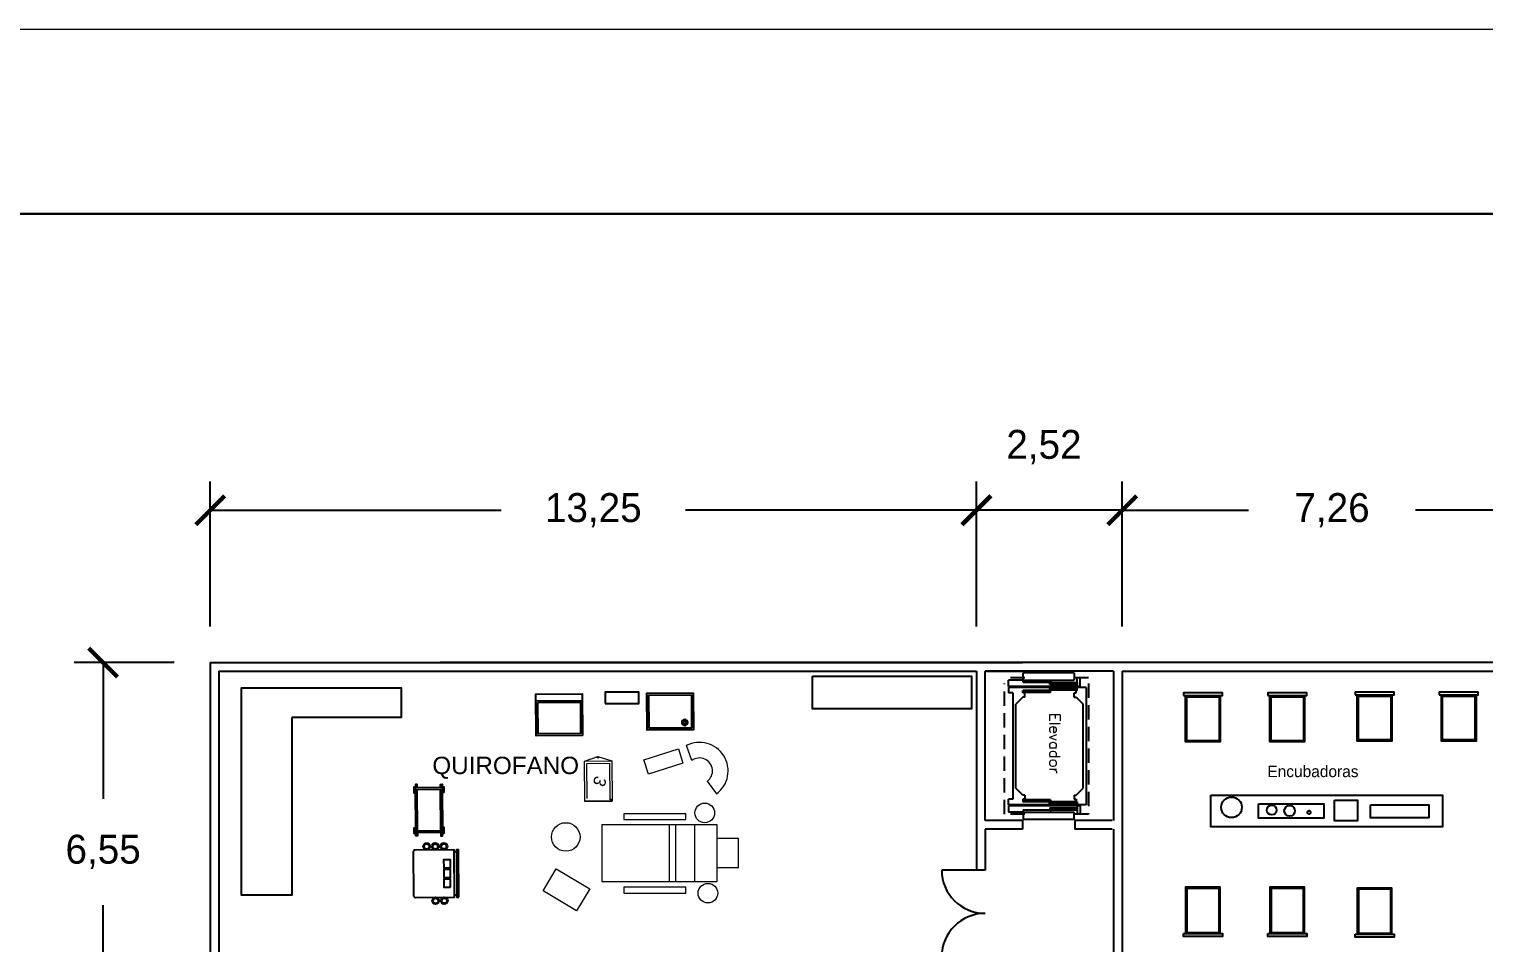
# Model space of a CAD drawing. Header units: millimetres. Extents: x -1615 to -538, y 177 to 397.
# Drawn here: x -1146.5 to -1121.34, y 381.4 to 397.21 of the extents above; entities that cross this region are included whole.
import ezdxf

# ---------------------------------------------------------------- set-up
doc = ezdxf.new("R2010")
doc.units = ezdxf.units.MM
doc.linetypes.add('HIDDEN', pattern=[0.375, 0.25, -0.125])
for name, color, linetype in [('AUX', 8, 'Continuous'), ('MOB', 7, 'Continuous'), ('MUEB', 251, 'Continuous'), ('MUROS', 1, 'Continuous'), ('P-1', 1, 'Continuous'), ('PROY', 8, 'HIDDEN'), ('TEX', 2, 'Continuous'), ('VENT', 4, 'Continuous')]:
    doc.layers.add(name, color=color, linetype=linetype)
for name, color, linetype, lineweight in [('furniture', 255, 'Continuous', 18), ('muros bajos', 252, 'Continuous', 20), ('nom-esp', 7, 'Continuous', 20)]:
    doc.layers.add(name, color=color, linetype=linetype, lineweight=lineweight)
doc.styles.add('ROMANS', font='ROMANS.shx')
doc.styles.get("Standard").update_dxf_attribs({"font": 'stylu.ttf'})
doc.dimstyles.new('ISO-25', dxfattribs={"dimtxt": 0.5, "dimasz": 0.5, "dimexe": 0.5, "dimexo": 0.625, "dimtad": 0, "dimtih": 1, "dimtoh": 1, "dimtxsty": 'Standard', "dimblk": 'ARCHTICK', "dimcen": 2.5, "dimadec": 0, "dimazin": 0, "dimtfac": 1, "dimtmove": 0, "dimatfit": 3, "dimfxl": 0, "dimarcsym": 0})

# ---------------------------------------------------------------- blocks, each defined once
blk = doc.blocks.new('10530109')
for p, q in [((-0.242, 0.243), (-0.217, 0.243)), ((-0.242, -0.257), (-0.217, -0.257))]:
    blk.add_line(p, q)
for points in [[(-0.267, 0.268), (-0.267, -0.282), (-0.242, -0.282), (-0.242, 0.268)], [(-0.167, 0.156), (-0.097, 0.156), (-0.097, 0.056), (-0.167, 0.056)], [(-0.167, 0.043), (-0.097, 0.043), (-0.097, -0.057), (-0.167, -0.057)], [(-0.167, -0.069), (-0.097, -0.069), (-0.097, -0.169), (-0.167, -0.169)]]:
    blk.add_lwpolyline(points, close=True)
blk.add_lwpolyline([(0.258, 0.248, 0.414214), (0.238, 0.268), (-0.217, 0.268), (-0.217, -0.282), (0.238, -0.282, 0.414214), (0.258, -0.262)], format="xyb", close=True)
for centre, radius in [((-0.097, 0.308), 0.04), ((-0.097, 0.308), 0.03), ((0.003, 0.308), 0.04), ((0.003, 0.308), 0.03), ((-0.097, -0.322), 0.04), ((-0.097, -0.322), 0.03), ((0.003, -0.322), 0.04), ((0.003, -0.322), 0.03), ((0.103, -0.322), 0.04), ((0.103, -0.322), 0.03)]:
    blk.add_circle(centre, radius)
blk = doc.blocks.new('36210100')
for p, q in [((0.075, 0), (0.7, 0)), ((0.7, -0.025), (0.075, -0.025)), ((0.7, -0.375), (0.075, -0.375)), ((0.7, -0.4), (0.075, -0.4))]:
    blk.add_line(p, q)
for points in [[(0.05, -0.025), (0, -0.025), (0, 0), (0.0375, 0)], [(0.0375, -0.025), (0.0375, 0.025), (0.125, 0.025), (0.125, 0)], [(0.7375, -0.025), (0.7375, 0.025), (0.65, 0.025), (0.65, 0)], [(0.725, -0.025), (0.775, -0.025), (0.775, 0), (0.7375, 0)], [(0.05, -0.375), (0, -0.375), (0, -0.3875), (0, -0.4), (0.0375, -0.4)], [(0.0375, -0.375), (0.0375, -0.425), (0.125, -0.425), (0.125, -0.4)], [(0.7375, -0.375), (0.7375, -0.425), (0.65, -0.425), (0.65, -0.4)], [(0.725, -0.375), (0.775, -0.375), (0.775, -0.3875), (0.775, -0.4), (0.7375, -0.4)]]:
    blk.add_lwpolyline(points)
for points in [[(0.05, -0.4, 1), (0.075, -0.4), (0.075, 0, 1), (0.05, 0)], [(0.7, 0, -1), (0.725, 0), (0.725, -0.4, -1), (0.7, -0.4)]]:
    blk.add_lwpolyline(points, format="xyb", close=True)
blk = doc.blocks.new('10530059')
blk.add_line((0.6, 0.453), (0, 0.453))
for points in [[(0, 0), (0.6, 0), (0.6, 0.54), (0, 0.54)], [(0.576, 0.429), (0.024, 0.429), (0.024, 0.024), (0.576, 0.024)]]:
    blk.add_lwpolyline(points, close=True)
blk = doc.blocks.new('10810022')
for points in [[(0.026, 0.196), (0.026, -0.204), (0.526, -0.204), (0.526, 0.196)], [(0.046, 0.176), (0.046, -0.184), (0.506, -0.184), (0.506, 0.176)]]:
    blk.add_lwpolyline(points, close=True)
for radius in [0.0328, 0.0155]:
    blk.add_circle((0.12, -0.124), radius)
blk = doc.blocks.new('PTA1.5')
for p, q in [((-0.75, 0), (-0.75, 0.75)), ((0.75, 0), (0.75, 0.75)), ((-0.775, 0), (-0.75, 0)), ((0.775, 0), (0.75, 0))]:
    blk.add_line(p, q)
for centre, start, end in [((-0.75, 0), 0, 90), ((0.75, 0), 90, 180)]:
    blk.add_arc(centre, 0.75, start, end)
blk = doc.blocks.new('_ArchTick')
at = {"color": 0, "linetype": 'ByBlock', "const_width": 0.15}
blk.add_lwpolyline([(-0.5, -0.5), (0.5, 0.5)], dxfattribs=at)
blk = doc.blocks.new('*D262')
at = {"color": 0, "lineweight": -2}
for p, q in [((-1127.597, 386.873), (-1127.597, 389.383)), ((-1120.341, 386.873), (-1120.341, 389.383)), ((-1127.597, 388.883), (-1125.414, 388.883)), ((-1120.341, 388.883), (-1122.525, 388.883))]:
    blk.add_line(p, q, dxfattribs=at)
at = {"layer": 'Defpoints', "color": 0}
for p in [(-1127.597, 388.883), (-1127.597, 386.248), (-1120.341, 386.248)]:
    blk.add_point(p, dxfattribs=at)
at = {"color": 0, "lineweight": -2, "xscale": 0.5, "yscale": 0.5, "zscale": 0.5, "rotation": 180}
blk.add_blockref('_ArchTick', (-1127.597, 388.883), dxfattribs=at)
at = {"color": 0, "lineweight": -2, "xscale": 0.5, "yscale": 0.5, "zscale": 0.5}
blk.add_blockref('_ArchTick', (-1120.341, 388.883), dxfattribs=at)
at = {"color": 0, "insert": (-1123.969, 388.883), "char_height": 0.5, "attachment_point": 5}
blk.add_mtext('7,26', dxfattribs=at)
blk = doc.blocks.new('*D263')
at = {"color": 0, "lineweight": -2}
for p, q in [((-1130.12, 386.873), (-1130.12, 389.383)), ((-1127.597, 386.873), (-1127.597, 389.383)), ((-1127.597, 388.883), (-1130.12, 388.883))]:
    blk.add_line(p, q, dxfattribs=at)
at = {"layer": 'Defpoints', "color": 0}
for p in [(-1130.12, 388.883), (-1130.12, 386.248), (-1127.597, 386.248)]:
    blk.add_point(p, dxfattribs=at)
at = {"color": 0, "lineweight": -2, "xscale": 0.5, "yscale": 0.5, "zscale": 0.5, "rotation": 180}
blk.add_blockref('_ArchTick', (-1130.12, 388.883), dxfattribs=at)
at = {"color": 0, "lineweight": -2, "xscale": 0.5, "yscale": 0.5, "zscale": 0.5}
blk.add_blockref('_ArchTick', (-1127.597, 388.883), dxfattribs=at)
at = {"color": 0, "insert": (-1128.951, 389.977), "char_height": 0.5, "attachment_point": 5}
blk.add_mtext('2,52', dxfattribs=at)
blk = doc.blocks.new('*D264')
at = {"color": 0, "lineweight": -2}
for p, q in [((-1143.371, 386.873), (-1143.371, 389.383)), ((-1130.12, 386.873), (-1130.12, 389.383)), ((-1143.371, 388.883), (-1138.341, 388.883)), ((-1130.12, 388.883), (-1135.15, 388.883))]:
    blk.add_line(p, q, dxfattribs=at)
at = {"layer": 'Defpoints', "color": 0}
for p in [(-1143.371, 388.883), (-1143.371, 386.248), (-1130.12, 386.248)]:
    blk.add_point(p, dxfattribs=at)
at = {"color": 0, "lineweight": -2, "xscale": 0.5, "yscale": 0.5, "zscale": 0.5, "rotation": 180}
blk.add_blockref('_ArchTick', (-1143.371, 388.883), dxfattribs=at)
at = {"color": 0, "lineweight": -2, "xscale": 0.5, "yscale": 0.5, "zscale": 0.5}
blk.add_blockref('_ArchTick', (-1130.12, 388.883), dxfattribs=at)
at = {"color": 0, "insert": (-1136.746, 388.883), "char_height": 0.5, "attachment_point": 5}
blk.add_mtext('13,25', dxfattribs=at)
blk = doc.blocks.new('*D234')
at = {"color": 0, "lineweight": -2}
for p, q in [((-1143.996, 386.248), (-1145.724, 386.248)), ((-1145.224, 386.248), (-1145.224, 383.893)), ((-1145.224, 379.698), (-1145.224, 382.053)), ((-1143.996, 379.698), (-1145.724, 379.698))]:
    blk.add_line(p, q, dxfattribs=at)
at = {"layer": 'Defpoints', "color": 0}
for p in [(-1143.371, 386.248), (-1145.224, 379.698), (-1143.371, 379.698)]:
    blk.add_point(p, dxfattribs=at)
at = {"color": 0, "lineweight": -2, "xscale": 0.5, "yscale": 0.5, "zscale": 0.5}
for p, rotation in [((-1145.224, 386.248), 90), ((-1145.224, 379.698), 270)]:
    blk.add_blockref('_ArchTick', p, dxfattribs=dict(at, rotation=rotation))
at = {"color": 0, "insert": (-1145.224, 382.973), "char_height": 0.5, "attachment_point": 5}
blk.add_mtext('6,55', dxfattribs=at)

msp = doc.modelspace()

# ---------------------------------------------------------------- linework, layer by layer
at = {"linetype": 'Continuous', "lineweight": 18}
for p, q in [((-1136.9, 384.543), (-1136.665, 384.625)), ((-1136.665, 384.625), (-1136.428, 384.547))]:
    msp.add_line(p, q, dxfattribs=at)
at = {"lineweight": 25}
for p, q in [((-1136.422, 383.85), (-1136.894, 383.846)), ((-1136.462, 383.899), (-1136.422, 383.85))]:
    msp.add_line(p, q, dxfattribs=at)
at = {"color": 3, "lineweight": 30}
msp.add_lwpolyline([(-1217.76, 180.593), (-1217.76, 394.012), (-1217.76, 394.012), (-1079.34, 394.012), (-1079.34, 394.012), (-1079.34, 180.593)], close=True, dxfattribs=at)
msp.add_lwpolyline([(-1136.541, 385.541), (-1135.958, 385.541), (-1135.958, 385.739), (-1136.541, 385.739)], close=True)
at = {"linetype": 'Continuous', "lineweight": 18}
for points in [[(-1136.894, 383.846), (-1136.9, 384.543), (-1136.428, 384.547), (-1136.422, 383.85)], [(-1136.854, 383.896), (-1136.859, 384.503), (-1136.467, 384.507), (-1136.462, 383.899)]]:
    msp.add_lwpolyline(points, dxfattribs=at)
msp.add_circle((-1136.664, 384.609), 0.0144, dxfattribs=at)
at = {"layer": 'AUX'}
for p, q in [((-1128.431, 386.072), (-1129.309, 386.072)), ((-1129.309, 385.909), (-1129.309, 386.072)), ((-1128.431, 386.072), (-1128.431, 385.944)), ((-1128.378, 385.834), (-1128.378, 385.984)), ((-1128.325, 385.834), (-1128.325, 385.984)), ((-1129.309, 385.944), (-1129.563, 385.944)), ((-1129.563, 385.834), (-1129.563, 385.944)), ((-1128.378, 385.834), (-1129.563, 385.834)), ((-1129.563, 385.817), (-1129.563, 385.723)), ((-1128.219, 385.817), (-1129.563, 385.817)), ((-1129.563, 385.817), (-1129.563, 385.723)), ((-1129.315, 385.723), (-1129.315, 385.765)), ((-1129.315, 385.765), (-1129.312, 385.765)), ((-1129.315, 385.765), (-1129.315, 385.765)), ((-1128.838, 385.765), (-1129.312, 385.765)), ((-1129.312, 385.765), (-1129.312, 385.73)), ((-1129.309, 385.944), (-1128.834, 385.944)), ((-1129.309, 385.909), (-1129.309, 385.944)), ((-1129.309, 385.909), (-1128.834, 385.909)), ((-1128.381, 385.804), (-1128.855, 385.804)), ((-1128.855, 385.804), (-1128.855, 385.769)), ((-1128.381, 385.769), (-1128.855, 385.769)), ((-1128.852, 385.905), (-1128.378, 385.905)), ((-1128.852, 385.87), (-1128.852, 385.905)), ((-1128.852, 385.87), (-1128.378, 385.87)), ((-1128.838, 385.73), (-1128.838, 385.765)), ((-1128.834, 385.944), (-1128.431, 385.944)), ((-1128.834, 385.944), (-1128.834, 385.909)), ((-1128.395, 385.723), (-1128.395, 385.765)), ((-1128.378, 385.765), (-1128.395, 385.765)), ((-1128.395, 385.765), (-1128.395, 385.765)), ((-1128.381, 385.769), (-1128.381, 385.804)), ((-1128.378, 385.905), (-1128.378, 385.87)), ((-1128.325, 385.834), (-1128.378, 385.834)), ((-1128.378, 385.765), (-1128.378, 385.817)), ((-1128.219, 385.817), (-1128.219, 383.79)), ((-1129.492, 385.723), (-1129.563, 385.723)), ((-1129.492, 385.723), (-1129.563, 385.723)), ((-1129.492, 385.723), (-1129.492, 383.883)), ((-1129.315, 385.652), (-1129.439, 385.529)), ((-1129.315, 385.652), (-1129.439, 385.529)), ((-1129.439, 384.078), (-1129.439, 385.529)), ((-1129.28, 385.723), (-1129.315, 385.723)), ((-1129.28, 385.652), (-1129.315, 385.652)), ((-1128.838, 385.73), (-1129.312, 385.73)), ((-1129.28, 385.652), (-1129.28, 385.723)), ((-1128.431, 385.652), (-1128.431, 385.723)), ((-1128.431, 385.723), (-1128.395, 385.723)), ((-1128.431, 385.652), (-1128.395, 385.652)), ((-1128.395, 385.652), (-1128.272, 385.529)), ((-1128.395, 385.652), (-1128.272, 385.529)), ((-1128.272, 384.078), (-1128.272, 385.529)), ((-1129.315, 383.954), (-1129.439, 384.078)), ((-1128.395, 383.954), (-1128.272, 384.078)), ((-1129.563, 383.79), (-1129.563, 383.883)), ((-1129.492, 383.883), (-1129.563, 383.883)), ((-1128.219, 383.79), (-1129.563, 383.79)), ((-1128.378, 383.772), (-1129.563, 383.772)), ((-1129.563, 383.772), (-1129.563, 383.663)), ((-1129.28, 383.954), (-1129.315, 383.954)), ((-1129.28, 383.883), (-1129.315, 383.883)), ((-1129.315, 383.883), (-1129.315, 383.841)), ((-1129.315, 383.841), (-1129.312, 383.841)), ((-1129.315, 383.841), (-1129.315, 383.841)), ((-1128.838, 383.876), (-1129.312, 383.876)), ((-1129.312, 383.841), (-1129.312, 383.876)), ((-1128.838, 383.841), (-1129.312, 383.841)), ((-1129.28, 383.954), (-1129.28, 383.883)), ((-1128.381, 383.837), (-1128.855, 383.837)), ((-1128.855, 383.802), (-1128.855, 383.837)), ((-1128.381, 383.802), (-1128.855, 383.802)), ((-1128.852, 383.737), (-1128.378, 383.737)), ((-1128.852, 383.737), (-1128.852, 383.701)), ((-1128.838, 383.876), (-1128.838, 383.841)), ((-1128.431, 383.954), (-1128.431, 383.883)), ((-1128.431, 383.954), (-1128.395, 383.954)), ((-1128.431, 383.883), (-1128.395, 383.883)), ((-1128.395, 383.883), (-1128.395, 383.841)), ((-1128.378, 383.841), (-1128.395, 383.841)), ((-1128.395, 383.841), (-1128.395, 383.841)), ((-1128.381, 383.837), (-1128.381, 383.802)), ((-1128.378, 383.841), (-1128.378, 383.79)), ((-1128.325, 383.772), (-1128.378, 383.772)), ((-1128.378, 383.772), (-1128.378, 383.623)), ((-1128.378, 383.701), (-1128.378, 383.737)), ((-1128.325, 383.772), (-1128.325, 383.623)), ((-1129.309, 383.663), (-1129.563, 383.663)), ((-1129.309, 383.698), (-1128.834, 383.698)), ((-1129.309, 383.698), (-1129.309, 383.534)), ((-1129.309, 383.698), (-1129.309, 383.663)), ((-1129.309, 383.663), (-1128.834, 383.663)), ((-1128.431, 383.534), (-1129.309, 383.534)), ((-1128.852, 383.701), (-1128.378, 383.701)), ((-1128.834, 383.663), (-1128.834, 383.698)), ((-1128.834, 383.663), (-1128.431, 383.663)), ((-1128.431, 383.534), (-1128.431, 383.663))]:
    msp.add_line(p, q, dxfattribs=at)
at = {"layer": 'furniture'}
for p, q in [((-1135.04, 384.554), (-1135.136, 384.811)), ((-1134.775, 384.194), (-1134.615, 383.977)), ((-1136.59, 382.458), (-1136.59, 383.448)), ((-1136.59, 383.448), (-1134.61, 383.448)), ((-1135.435, 383.448), (-1135.435, 382.458)), ((-1135.325, 383.448), (-1135.325, 382.458)), ((-1134.995, 383.448), (-1134.995, 382.458)), ((-1134.61, 383.448), (-1134.61, 382.458)), ((-1134.61, 382.458), (-1136.59, 382.458))]:
    msp.add_line(p, q, dxfattribs=at)
for points in [[(-1135.196, 384.509), (-1135.792, 384.319), (-1135.871, 384.565), (-1135.274, 384.755)], [(-1136.217, 383.531), (-1135.148, 383.531), (-1135.148, 383.633), (-1136.217, 383.633)], [(-1134.61, 382.702), (-1134.235, 382.702), (-1134.235, 383.203), (-1134.61, 383.203)], [(-1137.386, 382.679), (-1136.808, 382.334), (-1137.034, 381.955), (-1137.612, 382.3)], [(-1136.217, 382.26), (-1135.148, 382.26), (-1135.148, 382.362), (-1136.217, 382.362)]]:
    msp.add_lwpolyline(points, close=True, dxfattribs=at)
for centre, radius in [((-1134.817, 383.648), 0.17), ((-1137.221, 383.231), 0.247), ((-1134.763, 382.259), 0.17)]:
    msp.add_circle(centre, radius, dxfattribs=at)
for radius, end in [(0.494, 117.6147), (0.224, 126.4038)]:
    msp.add_arc((-1134.908, 384.374), radius, 306.4038, end, dxfattribs=at)
at = {"layer": 'MOB'}
for points in [[(-1125.24, 383.803), (-1124.112, 383.803), (-1124.112, 383.555), (-1125.24, 383.555)], [(-1123.926, 383.867), (-1123.526, 383.867), (-1123.526, 383.512), (-1123.926, 383.512)], [(-1123.306, 383.787), (-1122.296, 383.787), (-1122.296, 383.562), (-1123.306, 383.562)]]:
    msp.add_lwpolyline(points, close=True, dxfattribs=at)
for centre, radius in [((-1125.707, 383.744), 0.178), ((-1125.011, 383.696), 0.0842), ((-1124.702, 383.683), 0.0919), ((-1124.367, 383.658), 0.0297)]:
    msp.add_circle(centre, radius, dxfattribs=at)
at = {"layer": 'MUEB'}
for points in [[(-1132.952, 386.013), (-1130.207, 386.013), (-1130.207, 385.447), (-1132.952, 385.447)], [(-1123.569, 385.69), (-1122.897, 385.69), (-1122.897, 385.739), (-1123.569, 385.739)], [(-1122.114, 385.69), (-1121.442, 385.69), (-1121.442, 385.739), (-1122.114, 385.739)], [(-1126.538, 385.677), (-1125.866, 385.677), (-1125.866, 385.727), (-1126.538, 385.727)], [(-1126.502, 385.677), (-1125.902, 385.677), (-1125.902, 384.877), (-1126.502, 384.877)], [(-1126.482, 385.657), (-1125.922, 385.657), (-1125.922, 384.897), (-1126.482, 384.897)], [(-1125.079, 385.677), (-1124.407, 385.677), (-1124.407, 385.727), (-1125.079, 385.727)], [(-1125.043, 385.677), (-1124.443, 385.677), (-1124.443, 384.877), (-1125.043, 384.877)], [(-1125.023, 385.657), (-1124.463, 385.657), (-1124.463, 384.897), (-1125.023, 384.897)], [(-1123.533, 385.69), (-1122.933, 385.69), (-1122.933, 384.89), (-1123.533, 384.89)], [(-1123.513, 385.67), (-1122.953, 385.67), (-1122.953, 384.91), (-1123.513, 384.91)], [(-1122.078, 385.69), (-1121.478, 385.69), (-1121.478, 384.89), (-1122.078, 384.89)], [(-1122.058, 385.67), (-1121.498, 385.67), (-1121.498, 384.91), (-1122.058, 384.91)], [(-1126.502, 381.561), (-1125.902, 381.561), (-1125.902, 382.361), (-1126.502, 382.361)], [(-1126.482, 381.581), (-1125.922, 381.581), (-1125.922, 382.341), (-1126.482, 382.341)], [(-1125.043, 381.561), (-1124.443, 381.561), (-1124.443, 382.361), (-1125.043, 382.361)], [(-1125.023, 381.581), (-1124.463, 381.581), (-1124.463, 382.341), (-1125.023, 382.341)], [(-1123.533, 381.548), (-1122.933, 381.548), (-1122.933, 382.348), (-1123.533, 382.348)], [(-1123.513, 381.568), (-1122.953, 381.568), (-1122.953, 382.328), (-1123.513, 382.328)], [(-1126.538, 381.561), (-1125.866, 381.561), (-1125.866, 381.511), (-1126.538, 381.511)], [(-1125.079, 381.561), (-1124.407, 381.561), (-1124.407, 381.511), (-1125.079, 381.511)], [(-1123.569, 381.548), (-1122.897, 381.548), (-1122.897, 381.499), (-1123.569, 381.499)]]:
    msp.add_lwpolyline(points, close=True, dxfattribs=at)
for points in [[(-1141.958, 385.298), (-1141.958, 382.223), (-1142.832, 382.223), (-1142.832, 385.809), (-1141.958, 385.809)], [(-1141.958, 385.809), (-1140.069, 385.809), (-1140.069, 385.298), (-1141.958, 385.298)]]:
    msp.add_lwpolyline(points, dxfattribs=at)
at = {"layer": 'MUEB', "color": 0}
msp.add_lwpolyline([(-1126.065, 383.954), (-1122.061, 383.954), (-1122.061, 383.405), (-1126.065, 383.405)], close=True, dxfattribs=at)
at = {"layer": 'MUROS'}
for p, q in [((-1143.371, 386.248), (-1143.371, 367.698)), ((-1143.371, 386.248), (-1129.32, 386.248)), ((-1143.221, 386.098), (-1143.221, 379.848)), ((-1143.221, 386.098), (-1130.12, 386.098)), ((-1130.12, 386.098), (-1130.12, 382.659)), ((-1127.747, 386.098), (-1129.97, 386.098)), ((-1129.97, 383.515), (-1129.97, 386.098)), ((-1129.947, 386.098), (-1129.32, 386.098)), ((-1127.747, 386.098), (-1127.747, 383.515)), ((-1127.747, 386.098), (-1127.747, 383.515)), ((-1127.597, 386.098), (-1120.341, 386.098)), ((-1127.597, 386.098), (-1127.597, 381.14)), ((-1127.597, 386.098), (-1127.597, 383.365)), ((-1129.32, 383.515), (-1129.97, 383.515)), ((-1127.77, 383.515), (-1128.42, 383.515)), ((-1129.32, 383.365), (-1129.97, 383.365)), ((-1127.77, 383.365), (-1128.42, 383.365)), ((-1127.747, 383.365), (-1127.747, 380.99))]:
    msp.add_line(p, q, dxfattribs=at)
msp.add_lwpolyline([(-1129.97, 383.365), (-1129.97, 382.659)], dxfattribs=at)
at = {"layer": 'muros bajos', "color": 5}
msp.add_lwpolyline([(-1076.145, 397.208), (-1076.145, 177.397), (-1220.955, 177.397), (-1220.955, 397.208), (-1220.955, 397.208), (-1076.145, 397.208)], close=True, dxfattribs=at)
at = {"layer": 'P-1'}
for p, q in [((-1129.32, 386.248), (-1139.395, 386.248)), ((-1102.571, 386.248), (-1130.097, 386.248)), ((-1129.32, 386.098), (-1129.947, 386.098)), ((-1129.32, 383.515), (-1129.32, 383.365)), ((-1128.42, 383.515), (-1128.42, 383.365))]:
    msp.add_line(p, q, dxfattribs=at)
at = {"layer": 'PROY'}
for p, q in [((-1129.28, 385.984), (-1129.634, 385.984)), ((-1128.183, 385.984), (-1128.431, 385.984)), ((-1129.634, 383.623), (-1129.634, 385.887)), ((-1128.183, 385.887), (-1128.183, 383.623)), ((-1129.28, 383.623), (-1129.634, 383.623)), ((-1128.183, 383.623), (-1128.431, 383.623))]:
    msp.add_line(p, q, dxfattribs=at)

# ---------------------------------------------------------------- block references
for name, p, xscale, yscale, zscale, rotation in [('10530059', (-1136.933, 384.989), -1.333333333333095, 1.333333333333485, 1.333333333333333, 0.4097787164032418), ('10810022', (-1134.974, 385.411), -1.59999999999986, 1.599999999999909, 1.6, 0.3999999999959858), ('36210100', (-1139.361, 384.142), 1.148675500788053, 1.148675500787931, 1.148675500788, 270.4084268665692), ('10530109', (-1139.471, 382.587), 1.492196313256337, 1.492196313256045, 1.492196313256098, 180.4041920790959)]:
    msp.add_blockref(name, p, dxfattribs=dict(xscale=xscale, yscale=yscale, zscale=zscale, rotation=rotation))
at = {"layer": 'VENT', "rotation": 90}
msp.add_blockref('PTA1.5', (-1129.97, 381.909), dxfattribs=at)

# ---------------------------------------------------------------- texts
at = {"lineweight": 25, "insert": (-1136.564, 384.078), "char_height": 0.213, "attachment_point": 3, "rotation": 248}
msp.add_mtext('3', dxfattribs=at)
at = {"layer": 'nom-esp', "width": 2.04492}
for s, insert, char_height, attachment_point in [('{\\fArial|b0|i0|c0|p34;QUIROFANO}', (-1136.992, 384.619), 0.3, 3), ('{\\fStylus BT|b0|i0|c0|p34;Encubadoras}', (-1125.087, 384.466), 0.2, 1)]:
    msp.add_mtext(s, dxfattribs=dict(at, insert=insert, char_height=char_height, attachment_point=attachment_point))
at = {"layer": 'TEX', "style": 'ROMANS'}
msp.add_text('Elevador', height=0.1864, rotation=270, dxfattribs=at).set_placement((-1128.857, 385.375))

# ---------------------------------------------------------------- dimensions: what is measured, and where the dimension line sits
dim = msp.add_linear_dim(base=(-1130.12, 388.883), p1=(-1127.597, 386.248), p2=(-1130.12, 386.248), dimstyle='ISO-25', override={"dimtmove": 1})
dim.commit()
dim.dimension.update_dxf_attribs({"geometry": '*D263', "text_midpoint": (-1128.951, 389.977), "dimtype": 160})
for base, p1, p2, picture, middle in [((-1143.371, 388.883), (-1130.12, 386.248), (-1143.371, 386.248), '*D264', (-1136.746, 388.883)), ((-1127.597, 388.883), (-1120.341, 386.248), (-1127.597, 386.248), '*D262', (-1123.969, 388.883))]:
    dim = msp.add_linear_dim(base=base, p1=p1, p2=p2, dimstyle='ISO-25', override={"dimtmove": 1})
    dim.commit()
    dim.dimension.update_dxf_attribs({"geometry": picture, "text_midpoint": middle})
dim = msp.add_linear_dim(base=(-1145.224, 379.698), p1=(-1143.371, 386.248), p2=(-1143.371, 379.698), angle=90, dimstyle='ISO-25')
dim.commit()
dim.dimension.update_dxf_attribs({"geometry": '*D234', "text_midpoint": (-1145.224, 382.973)})

doc.saveas('drawing.dxf')
